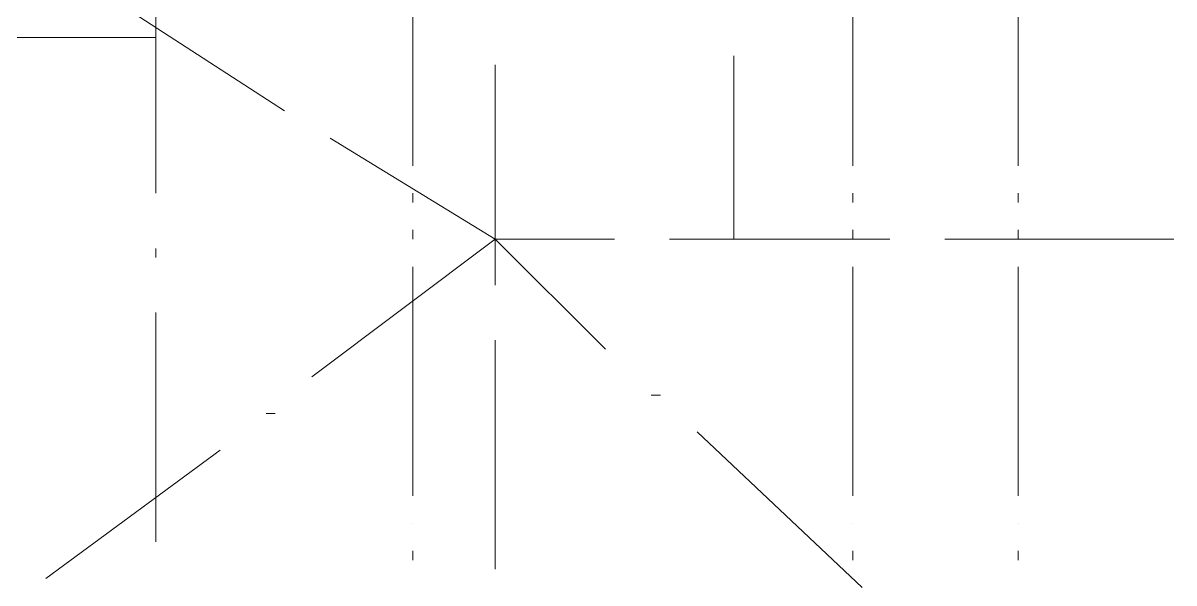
# Model space of a CAD drawing. Header units: millimetres. Extents: x -1005 to 294628, y -1154 to 182592.
# Drawn here: x 65012 to 73656, y 142610 to 146817 of the extents above; entities that cross this region are included whole.
import ezdxf

# ---------------------------------------------------------------- set-up
doc = ezdxf.new("R2010")
doc.units = ezdxf.units.MM
doc.layers.add('PDF_Geomertry', color=7, linetype='Continuous')

msp = doc.modelspace()

# ---------------------------------------------------------------- linework, layer by layer
at = {"layer": 'PDF_Geomertry', "lineweight": 5}
for points in [[(66975.1, 164133.6), (65804.2, 163375.9), (65804.2, 146914.8), (66975.1, 146157.2)], [(67939.3, 147465.8), (67939.3, 145743.9)], [(71245.3, 147465.8), (71245.3, 145743.9)], [(72485.1, 147465.8), (72485.1, 145743.9)], [(66010.8, 145537.3), (66010.8, 146708.2)], [(70350, 146570.4), (70350, 145192.9)], [(68559.2, 144848.5), (68559.2, 146501.5)], [(69385.7, 144366.4), (68559.2, 145192.9), (67319.4, 145950.5)], [(67939.3, 145537.3), (67939.3, 145468.4)], [(71245.3, 145537.3), (71245.3, 145468.4)], [(72485.1, 145537.3), (72485.1, 145468.4)], [(67939.3, 145261.8), (67939.3, 145192.9)], [(71245.3, 145261.8), (71245.3, 145192.9)], [(72485.1, 145261.8), (72485.1, 145192.9)], [(67181.7, 144159.8), (68559.2, 145192.9), (69454.6, 145192.9)], [(69867.8, 145192.9), (71520.8, 145192.9)], [(71934.1, 145192.9), (73656, 145192.9)], [(66010.8, 145055.2), (66010.8, 145124)], [(67939.3, 144986.3), (67939.3, 143264.4)], [(71245.3, 144986.3), (71245.3, 143264.4)], [(72485.1, 144986.3), (72485.1, 143264.4)], [(66010.8, 142920), (66010.8, 144641.9)], [(68559.2, 142713.4), (68559.2, 144435.3)], [(69798.9, 144022), (69730.1, 144022)], [(66837.3, 143884.3), (66906.2, 143884.3)], [(71314.2, 142575.7), (70074.5, 143746.5)], [(65184.3, 142644.5), (66492.9, 143608.8)], [(67939.3, 143057.8), (67939.3, 143057.8)], [(71245.3, 143057.8), (71245.3, 143057.8)], [(72485.1, 143057.8), (72485.1, 143057.8)], [(67939.3, 142851.2), (67939.3, 142782.3)], [(71245.3, 142851.2), (71245.3, 142782.3)], [(72485.1, 142851.2), (72485.1, 142782.3)]]:
    msp.add_lwpolyline(points, dxfattribs=at)
msp.add_lwpolyline([(66010.8, 146708.2), (50100.7, 146708.2), (50100.7, 163582.6), (66010.8, 163582.6)], close=True, dxfattribs=at)

doc.saveas('drawing.dxf')
